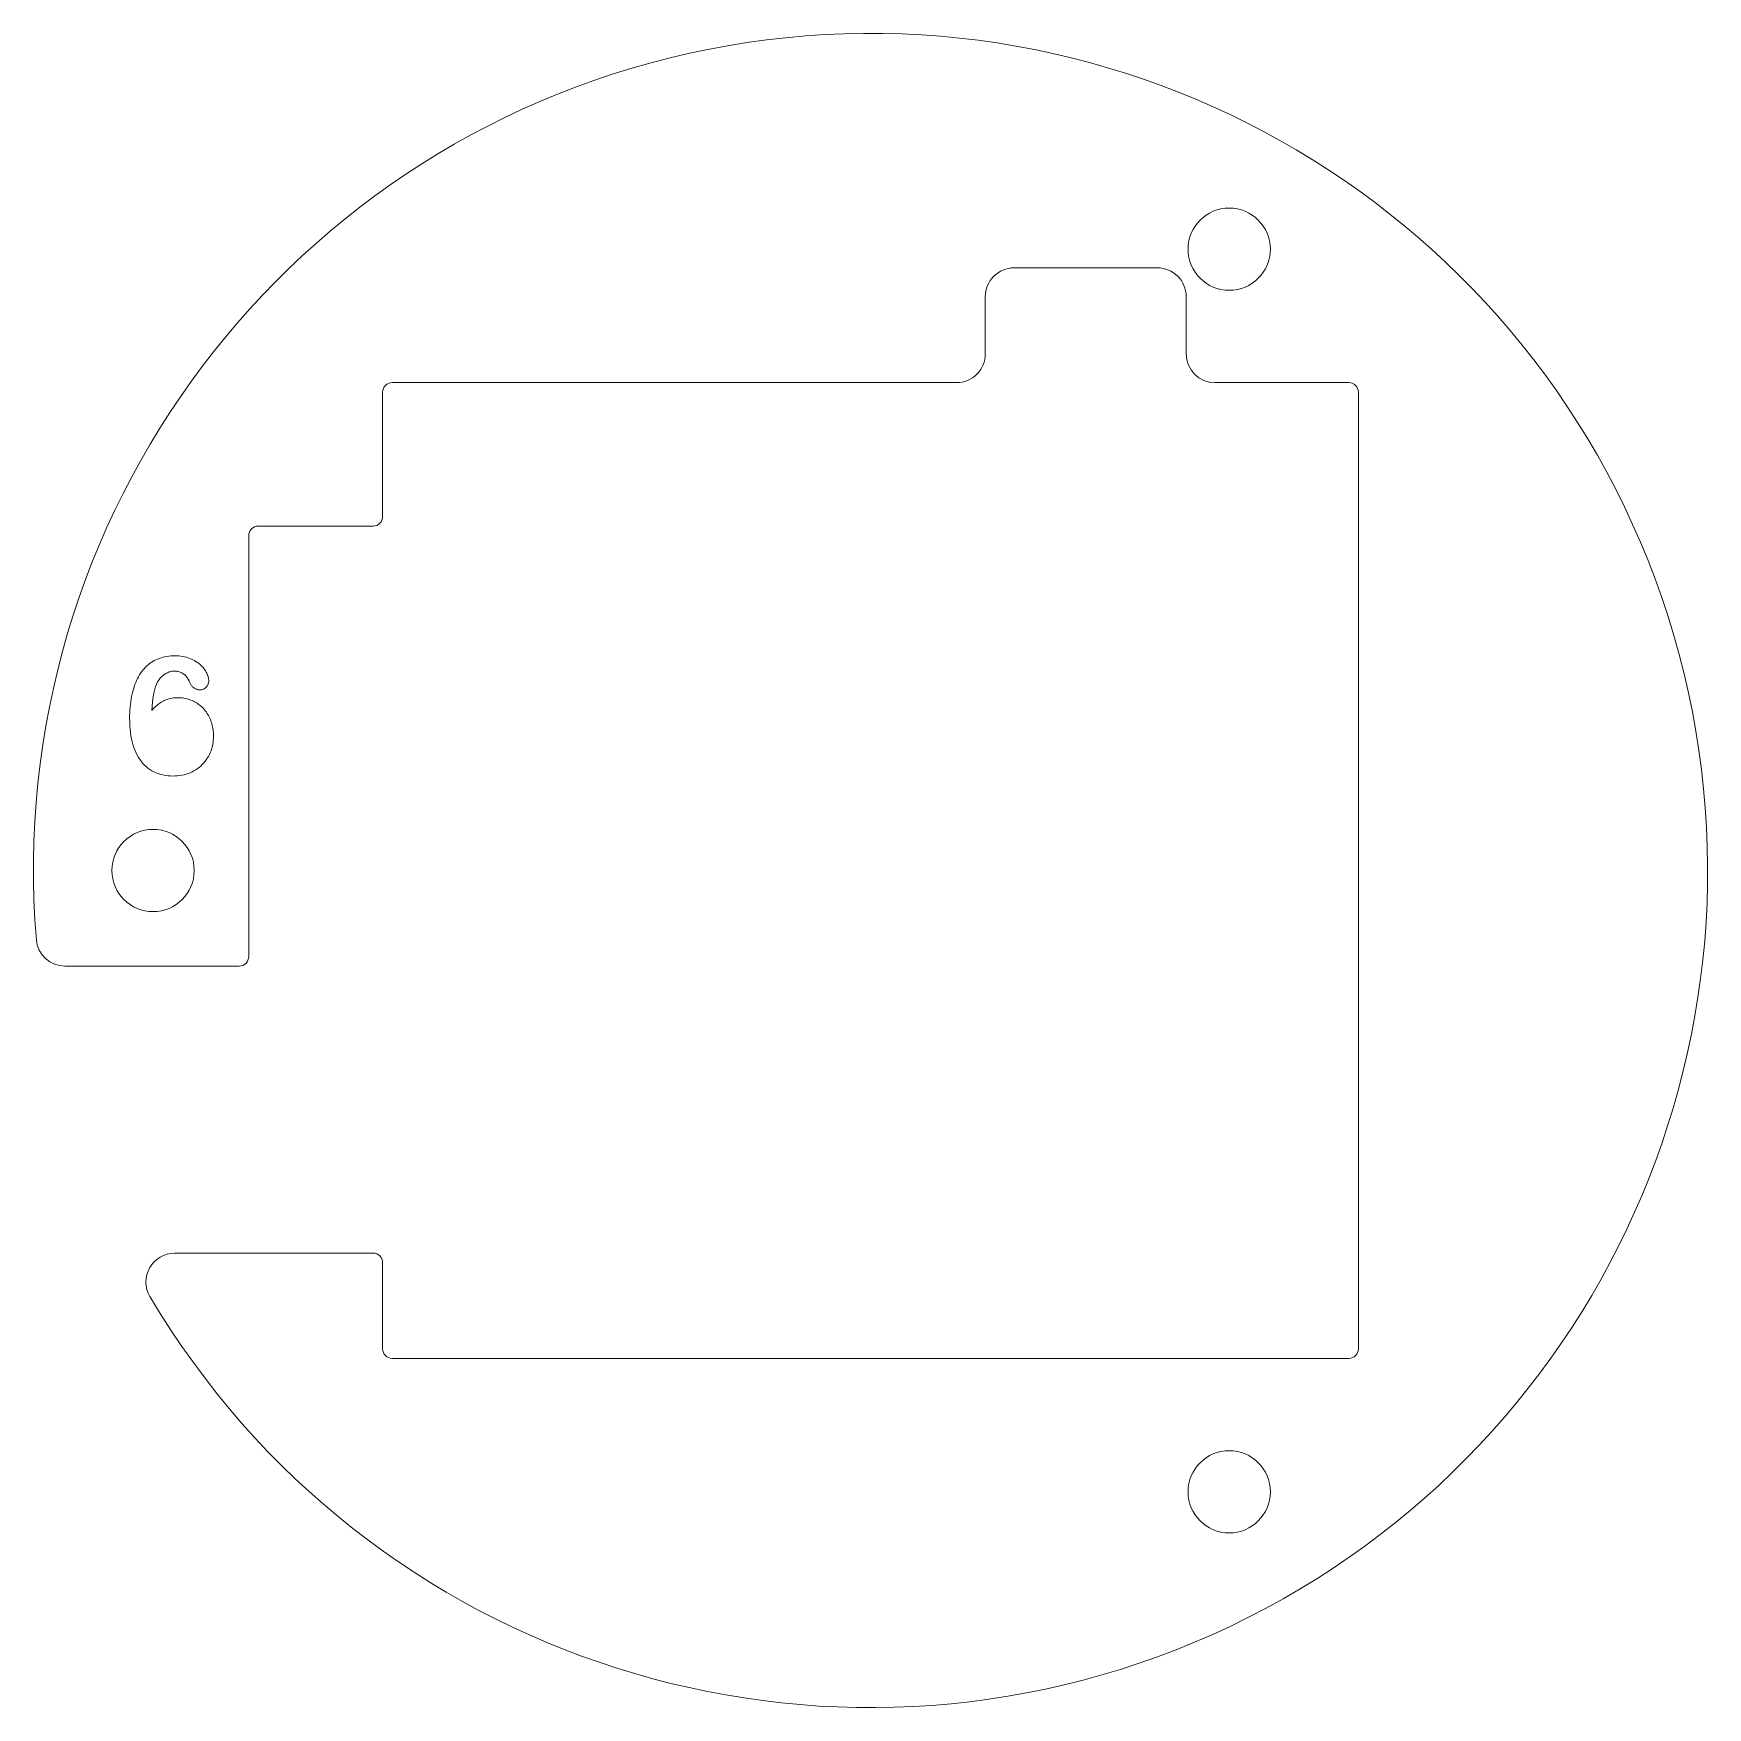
# Model space of a CAD drawing. Extents: x 62 to 238, y 62 to 238.
import ezdxf

# ---------------------------------------------------------------- set-up
doc = ezdxf.new("R2010")
doc.units = 0

msp = doc.modelspace()

# ---------------------------------------------------------------- linework, layer by layer
at = {"color": 1, "lineweight": 13}
for p, q in [((165, 213), (180, 213)), ((162, 210), (162, 204)), ((183, 204), (183, 210)), ((99, 187), (99, 200)), ((100, 201), (159, 201)), ((186, 201), (200, 201)), ((201, 200), (201, 100)), ((86, 186), (98, 186)), ((85, 141), (85, 185)), ((74.347374, 171.378052), (74.493042, 171.506042)), ((74.493042, 171.506042), (74.643921, 171.626007)), ((74.643921, 171.626007), (74.79998, 171.737946)), ((74.79998, 171.737946), (74.961243, 171.841812)), ((74.961243, 171.841812), (75.127716, 171.937668)), ((75.127716, 171.937668), (75.29937, 172.025452)), ((75.29937, 172.025452), (75.476021, 172.105026)), ((75.476021, 172.105026), (75.657585, 172.176224)), ((75.657585, 172.176224), (75.843971, 172.239059)), ((75.843971, 172.239059), (76.035233, 172.293518)), ((76.035233, 172.293518), (76.231346, 172.3396)), ((76.231346, 172.3396), (76.432304, 172.377289)), ((76.432304, 172.377289), (76.638123, 172.406601)), ((76.638123, 172.406601), (76.848816, 172.427551)), ((76.848816, 172.427551), (77.064384, 172.440125)), ((77.064384, 172.440125), (77.284782, 172.444321)), ((77.284782, 172.444321), (77.496696, 172.440125)), ((77.496696, 172.440125), (77.703476, 172.427551)), ((77.703476, 172.427551), (77.905151, 172.406601)), ((77.905151, 172.406601), (78.101746, 172.377289)), ((78.101746, 172.377289), (78.293213, 172.3396)), ((78.293213, 172.3396), (78.479546, 172.293518)), ((78.479546, 172.293518), (78.660805, 172.239059)), ((78.660805, 172.239059), (78.836929, 172.176224)), ((78.836929, 172.176224), (79.007942, 172.105026)), ((79.007942, 172.105026), (79.173859, 172.025452)), ((79.173859, 172.025452), (79.333191, 171.939667)), ((79.333191, 171.939667), (79.484497, 171.849854)), ((79.484497, 171.849854), (79.627754, 171.756027)), ((79.627754, 171.756027), (79.762962, 171.658173)), ((79.762962, 171.658173), (79.890114, 171.556305)), ((79.890114, 171.556305), (80.009239, 171.450439)), ((73.185249, 169.646606), (73.27623, 169.857819)), ((73.27623, 169.857819), (73.372902, 170.060486)), ((73.372902, 170.060486), (73.475288, 170.254593)), ((73.475288, 170.254593), (73.583344, 170.44014)), ((73.583344, 170.44014), (73.697105, 170.617126)), ((73.697105, 170.617126), (73.816566, 170.785599)), ((73.816566, 170.785599), (73.941483, 170.94577)), ((73.941483, 170.94577), (74.071579, 171.097916)), ((74.071579, 171.097916), (74.206863, 171.241989)), ((74.206863, 171.241989), (74.347374, 171.378052)), ((75.59256, 169.897583), (75.475288, 169.7061)), ((75.654259, 169.982941), (75.59256, 169.897583)), ((75.718719, 170.064651), (75.654259, 169.982941)), ((75.785957, 170.142746), (75.718719, 170.064651)), ((75.855957, 170.2173), (75.785957, 170.142746)), ((75.928703, 170.288193), (75.855957, 170.2173)), ((76.004219, 170.355499), (75.928703, 170.288193)), ((76.082527, 170.419235), (76.004219, 170.355499)), ((76.163574, 170.479324), (76.082527, 170.419235)), ((76.247368, 170.535843), (76.163574, 170.479324)), ((76.333961, 170.58873), (76.247368, 170.535843)), ((76.421967, 170.637299), (76.333961, 170.58873)), ((76.510033, 170.680725), (76.421967, 170.637299)), ((76.598221, 170.719025), (76.510033, 170.680725)), ((76.686485, 170.752274), (76.598221, 170.719025)), ((76.774803, 170.780365), (76.686485, 170.752274)), ((76.863243, 170.80336), (76.774803, 170.780365)), ((76.951736, 170.821259), (76.863243, 170.80336)), ((77.040337, 170.834015), (76.951736, 170.821259)), ((77.129005, 170.84169), (77.040337, 170.834015)), ((77.217751, 170.844254), (77.129005, 170.84169)), ((77.326996, 170.841202), (77.217751, 170.844254)), ((77.433548, 170.832001), (77.326996, 170.841202)), ((77.537437, 170.816711), (77.433548, 170.832001)), ((77.638634, 170.795303), (77.537437, 170.816711)), ((77.73716, 170.767792), (77.638634, 170.795303)), ((77.832993, 170.734161), (77.73716, 170.767792)), ((77.926132, 170.694412), (77.832993, 170.734161)), ((78.016632, 170.648544), (77.926132, 170.694412)), ((78.104416, 170.596542), (78.016632, 170.648544)), ((78.189529, 170.538483), (78.104416, 170.596542)), ((78.271042, 170.475342), (78.189529, 170.538483)), ((78.34803, 170.40831), (78.271042, 170.475342)), ((78.420494, 170.337296), (78.34803, 170.40831)), ((78.488441, 170.26236), (78.420494, 170.337296)), ((78.551834, 170.183472), (78.488441, 170.26236)), ((78.610741, 170.100693), (78.551834, 170.183472)), ((78.665123, 170.013916), (78.610741, 170.100693)), ((78.714958, 169.923248), (78.665123, 170.013916)), ((78.760269, 169.828629), (78.714958, 169.923248)), ((78.801064, 169.730072), (78.760269, 169.828629)), ((80.009239, 171.450439), (80.120338, 171.340515)), ((80.120338, 171.340515), (80.223389, 171.226593)), ((80.223389, 171.226593), (80.318382, 171.108643)), ((80.318382, 171.108643), (80.405327, 170.986649)), ((80.405327, 170.986649), (80.484116, 170.86319)), ((80.484116, 170.86319), (80.554626, 170.740692)), ((80.554626, 170.740692), (80.616806, 170.619232)), ((80.616806, 170.619232), (80.670731, 170.498779)), ((80.670731, 170.498779), (80.716324, 170.379303)), ((80.716324, 170.379303), (80.753662, 170.260864)), ((80.753662, 170.260864), (80.782692, 170.143387)), ((80.782692, 170.143387), (80.803421, 170.026947)), ((80.803421, 170.026947), (80.815865, 169.91153)), ((80.815865, 169.91153), (80.820007, 169.797058)), ((80.820007, 169.797058), (80.817413, 169.729004)), ((72.711693, 167.937317), (72.760689, 168.20372)), ((72.760689, 168.20372), (72.816238, 168.463409)), ((72.816238, 168.463409), (72.878311, 168.716415)), ((72.878311, 168.716415), (72.94651, 168.961777)), ((72.94651, 168.961777), (73.020401, 169.198608)), ((73.020401, 169.198608), (73.099983, 169.42688)), ((73.099983, 169.42688), (73.185249, 169.646606)), ((75.03965, 168.331375), (74.982704, 167.973007)), ((75.106682, 168.661957), (75.03965, 168.331375)), ((75.183746, 168.964706), (75.106682, 168.661957)), ((75.270866, 169.239655), (75.183746, 168.964706)), ((75.36805, 169.486801), (75.270866, 169.239655)), ((75.475288, 169.7061), (75.36805, 169.486801)), ((76.821945, 167.981293), (76.97348, 168.010696)), ((76.97348, 168.010696), (77.12822, 168.033569)), ((77.12822, 168.033569), (77.286125, 168.049927)), ((77.286125, 168.049927), (77.447212, 168.059692)), ((77.447212, 168.059692), (77.611504, 168.062973)), ((77.611504, 168.062973), (77.769463, 168.059998)), ((77.769463, 168.059998), (77.924965, 168.051086)), ((77.924965, 168.051086), (78.078079, 168.036209)), ((78.078079, 168.036209), (78.228722, 168.015396)), ((78.228722, 168.015396), (78.376984, 167.988632)), ((78.831131, 169.653046), (78.801064, 169.730072)), ((78.86441, 169.579453), (78.831131, 169.653046)), ((78.900856, 169.509277), (78.86441, 169.579453)), ((78.940453, 169.442551), (78.900856, 169.509277)), ((78.983284, 169.379257), (78.940453, 169.442551)), ((79.029282, 169.319412), (78.983284, 169.379257)), ((79.078453, 169.263), (79.029282, 169.319412)), ((79.130806, 169.209991), (79.078453, 169.263)), ((79.186356, 169.160461), (79.130806, 169.209991)), ((79.245079, 169.114334), (79.186356, 169.160461)), ((79.305885, 169.072144), (79.245079, 169.114334)), ((79.367706, 169.034393), (79.305885, 169.072144)), ((79.43055, 169.001129), (79.367706, 169.034393)), ((79.494377, 168.972244), (79.43055, 169.001129)), ((79.559227, 168.94783), (79.494377, 168.972244)), ((79.625061, 168.927841), (79.559227, 168.94783)), ((79.691917, 168.912323), (79.625061, 168.927841)), ((79.759781, 168.90123), (79.691917, 168.912323)), ((79.828644, 168.894547), (79.759781, 168.90123)), ((79.898491, 168.892334), (79.828644, 168.894547)), ((79.977486, 168.895126), (79.898491, 168.892334)), ((80.053635, 168.903534), (79.977486, 168.895126)), ((80.126938, 168.917587), (80.053635, 168.903534)), ((80.197403, 168.937241), (80.126938, 168.917587)), ((80.265015, 168.962494), (80.197403, 168.937241)), ((80.329758, 168.993378), (80.265015, 168.962494)), ((80.391685, 169.029846), (80.329758, 168.993378)), ((80.450737, 169.071945), (80.391685, 169.029846)), ((80.50695, 169.119644), (80.450737, 169.071945)), ((80.560318, 169.172974), (80.50695, 169.119644)), ((80.609642, 169.229721), (80.560318, 169.172974)), ((80.653816, 169.287766), (80.609642, 169.229721)), ((80.692749, 169.347), (80.653816, 169.287766)), ((80.726509, 169.407532), (80.692749, 169.347)), ((80.755081, 169.46933), (80.726509, 169.407532)), ((80.77845, 169.532364), (80.755081, 169.46933)), ((80.796638, 169.596649), (80.77845, 169.532364)), ((80.809616, 169.662216), (80.796638, 169.596649)), ((80.817413, 169.729004), (80.809616, 169.662216)), ((72.554871, 166.198181), (72.564674, 166.504807)), ((72.564674, 166.504807), (72.581009, 166.804718)), ((72.581009, 166.804718), (72.603889, 167.0979)), ((72.603889, 167.0979), (72.633278, 167.384445)), ((72.633278, 167.384445), (72.66922, 167.6642)), ((72.66922, 167.6642), (72.711693, 167.937317)), ((74.898933, 167.172806), (74.872116, 166.730972)), ((74.872116, 166.730972), (74.987045, 166.863174)), ((74.935791, 167.586807), (74.898933, 167.172806)), ((74.982704, 167.973007), (74.935791, 167.586807)), ((74.987045, 166.863174), (75.103989, 166.988327)), ((75.103989, 166.988327), (75.222961, 167.106461)), ((75.222961, 167.106461), (75.343918, 167.21756)), ((75.343918, 167.21756), (75.466904, 167.321594)), ((75.466904, 167.321594), (75.591896, 167.41861)), ((75.591896, 167.41861), (75.718895, 167.508575)), ((75.718895, 167.508575), (75.847908, 167.591492)), ((75.847908, 167.591492), (75.97892, 167.667389)), ((75.97892, 167.667389), (76.111961, 167.736282)), ((76.111961, 167.736282), (76.247574, 167.79834)), ((76.247574, 167.79834), (76.386383, 167.853882)), ((76.386383, 167.853882), (76.528397, 167.902878)), ((76.528397, 167.902878), (76.673584, 167.945374)), ((76.673584, 167.945374), (76.821945, 167.981293)), ((78.376984, 167.988632), (78.522781, 167.955933)), ((78.522781, 167.955933), (78.666161, 167.917252)), ((78.666161, 167.917252), (78.807106, 167.87265)), ((78.807106, 167.87265), (78.94561, 167.822083)), ((78.94561, 167.822083), (79.081703, 167.765594)), ((79.081703, 167.765594), (79.214928, 167.703583)), ((79.214928, 167.703583), (79.344772, 167.636566)), ((79.344772, 167.636566), (79.471268, 167.564529)), ((79.471268, 167.564529), (79.594406, 167.487442)), ((79.594406, 167.487442), (79.714188, 167.40535)), ((79.714188, 167.40535), (79.83065, 167.318222)), ((79.83065, 167.318222), (79.943733, 167.226074)), ((79.943733, 167.226074), (80.053482, 167.128922)), ((80.053482, 167.128922), (80.159882, 167.026703)), ((80.159882, 167.026703), (80.262909, 166.919495)), ((80.262909, 166.919495), (80.361992, 166.807755)), ((80.361992, 166.807755), (80.456429, 166.692108)), ((80.456429, 166.692108), (80.546272, 166.572525)), ((80.546272, 166.572525), (80.631516, 166.448975)), ((80.631516, 166.448975), (80.712135, 166.321548)), ((80.712135, 166.321548), (80.788177, 166.190125)), ((72.551598, 165.884872), (72.554871, 166.198181)), ((72.557007, 165.502151), (72.551598, 165.884872)), ((72.573212, 165.131409), (72.557007, 165.502151)), ((72.600235, 164.772659), (72.573212, 165.131409)), ((72.638054, 164.425903), (72.600235, 164.772659)), ((80.788177, 166.190125), (80.859581, 166.054794)), ((80.859581, 166.054794), (80.926407, 165.915558)), ((80.926407, 165.915558), (80.988609, 165.772354)), ((80.988609, 165.772354), (81.046196, 165.625183)), ((81.046196, 165.625183), (81.098717, 165.475372)), ((81.098717, 165.475372), (81.145706, 165.324249)), ((81.145706, 165.324249), (81.187187, 165.171799)), ((81.187187, 165.171799), (81.223129, 165.018005)), ((81.223129, 165.018005), (81.253532, 164.862854)), ((81.253532, 164.862854), (81.278397, 164.70636)), ((81.278397, 164.70636), (81.297752, 164.548523)), ((81.297752, 164.548523), (81.3116, 164.389343)), ((72.686699, 164.091095), (72.638054, 164.425903)), ((72.746109, 163.768265), (72.686699, 164.091095)), ((72.81636, 163.457443), (72.746109, 163.768265)), ((72.897415, 163.158569), (72.81636, 163.457443)), ((72.989265, 162.871704), (72.897415, 163.158569)), ((73.091927, 162.596786), (72.989265, 162.871704)), ((81.187569, 162.940247), (81.128136, 162.727982)), ((81.236183, 163.156891), (81.187569, 162.940247)), ((81.274002, 163.377899), (81.236183, 163.156891)), ((81.301033, 163.603241), (81.274002, 163.377899)), ((81.317238, 163.832932), (81.301033, 163.603241)), ((81.3116, 164.389343), (81.319878, 164.228851)), ((81.322647, 164.067001), (81.317238, 163.832932)), ((81.319878, 164.228851), (81.322647, 164.067001)), ((73.204834, 162.334442), (73.091927, 162.596786)), ((73.327339, 162.085266), (73.204834, 162.334442)), ((73.459496, 161.849213), (73.327339, 162.085266)), ((73.601273, 161.626343), (73.459496, 161.849213)), ((73.752686, 161.416626), (73.601273, 161.626343)), ((73.913742, 161.220062), (73.752686, 161.416626)), ((74.084435, 161.036621), (73.913742, 161.220062)), ((74.264748, 160.866364), (74.084435, 161.036621)), ((80.135147, 161.064774), (79.980103, 160.91864)), ((80.281677, 161.219406), (80.135147, 161.064774)), ((80.419647, 161.382446), (80.281677, 161.219406)), ((80.549088, 161.55397), (80.419647, 161.382446)), ((80.669968, 161.733978), (80.549088, 161.55397)), ((80.78231, 161.922394), (80.669968, 161.733978)), ((80.884956, 162.117264), (80.78231, 161.922394)), ((80.976822, 162.316483), (80.884956, 162.117264)), ((81.057877, 162.520035), (80.976822, 162.316483)), ((81.128136, 162.727982), (81.057877, 162.520035)), ((74.454712, 160.709244), (74.264748, 160.866364)), ((74.654305, 160.565308), (74.454712, 160.709244)), ((74.862564, 160.434769), (74.654305, 160.565308)), ((75.078537, 160.318008), (74.862564, 160.434769)), ((75.302208, 160.214966), (75.078537, 160.318008)), ((75.533577, 160.125656), (75.302208, 160.214966)), ((75.772667, 160.050095), (75.533577, 160.125656)), ((76.019485, 159.988235), (75.772667, 160.050095)), ((76.273964, 159.940155), (76.019485, 159.988235)), ((76.536171, 159.905823), (76.273964, 159.940155)), ((76.806091, 159.885223), (76.536171, 159.905823)), ((77.083717, 159.878326), (76.806091, 159.885223)), ((77.325775, 159.883743), (77.083717, 159.878326)), ((77.562737, 159.899948), (77.325775, 159.883743)), ((77.794586, 159.926971), (77.562737, 159.899948)), ((78.021309, 159.964798), (77.794586, 159.926971)), ((78.24295, 160.013428), (78.021309, 159.964798)), ((78.459457, 160.072845), (78.24295, 160.013428)), ((78.67086, 160.143097), (78.459457, 160.072845)), ((78.877136, 160.224152), (78.67086, 160.143097)), ((79.078331, 160.315994), (78.877136, 160.224152)), ((79.274391, 160.418686), (79.078331, 160.315994)), ((79.463646, 160.53096), (79.274391, 160.418686)), ((79.644341, 160.651733), (79.463646, 160.53096)), ((79.816475, 160.780945), (79.644341, 160.651733)), ((79.980103, 160.91864), (79.816475, 160.780945)), ((84, 140), (65.790443, 140)), ((77.259018, 110), (98, 110)), ((99, 109), (99, 100)), ((200, 99), (100, 99))]:
    msp.add_line(p, q, dxfattribs=at)
for centre in [(187.5, 214.951904), (75, 150), (187.5, 85.048096)]:
    msp.add_circle(centre, 4.3, dxfattribs=at)
for centre, radius, start, end in [((150, 150), 87.5, 210.58897, 184.75184), ((165, 210), 3, 90.000003, 180.000005), ((180, 210), 3, 0, 90.000003), ((159, 204), 3, 269.999997, 360), ((186, 204), 3, 180.000005, 269.999997), ((100, 200), 1, 90.000003, 180.000005), ((200, 200), 1, 0, 90.000003), ((86, 185), 1, 90.000003, 180.000005), ((98, 187), 1, 269.999997, 360), ((65.790443, 143), 3, 184.75184, 269.999997), ((84, 141), 1, 269.999997, 360), ((77.259018, 107), 3, 90.000003, 210.58897), ((98, 109), 1, 0, 90.000003), ((100, 100), 1, 180.000005, 269.999997), ((200, 100), 1, 269.999997, 360)]:
    msp.add_arc(centre, radius, start, end, dxfattribs=at)

doc.saveas('drawing.dxf')
